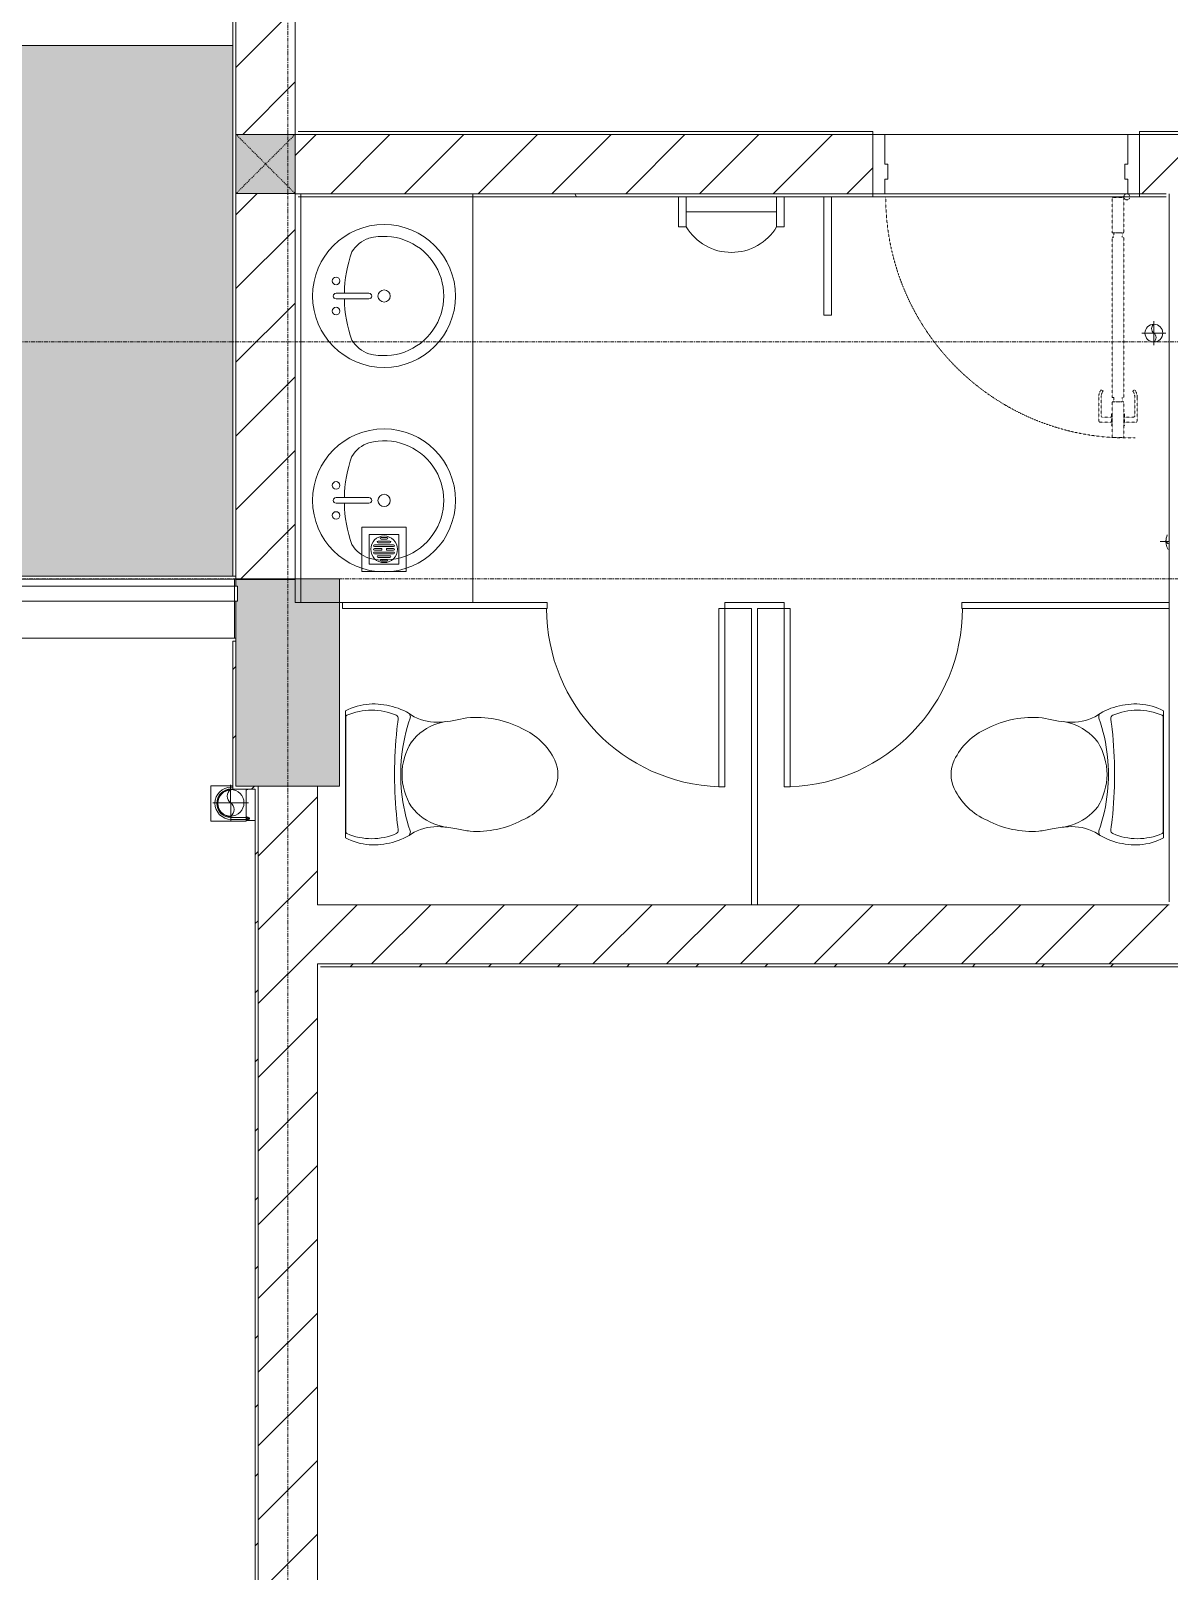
# Model space of a CAD drawing. Header units: millimetres. Extents: x 5359 to 218750, y -16347 to 109893.
# Drawn here: x 99085 to 102928, y 41187 to 46387 of the extents above; entities that cross this region are included whole.
import ezdxf

# ---------------------------------------------------------------- set-up
doc = ezdxf.new("R2010")
doc.units = ezdxf.units.MM
for name, pattern in [('Dash', [6, 3, -3]), ('Grid Line', [22.225, 12.7, -3.175, 3.175, -3.175]), ('IMPORT-CENTER _3_', [10.16, 6.35, -1.27, 1.27, -1.27]), ('NET VAN', [1.06, 0.53, -0.53])]:
    doc.linetypes.add(name, pattern=pattern)
for name, color, linetype, lineweight in [('0-1', 7, 'Continuous', 5), ('A-DETL-GENF-2', 9, 'NET VAN', 9), ('A-DOOR', 31, 'Continuous', 9), ('A-FLOR', 192, 'Continuous', 9), ('A-FLOR-1', 9, 'Continuous', 9), ('A-FLOR-HRAL-1', 9, 'Continuous', 9), ('A-FLOR-PATT', 8, 'Continuous', 9), ('A-WALL', 113, 'Continuous', 9), ('A-WALL-2', 9, 'Continuous', 9), ('A-WALL-3', 113, 'Continuous', 18), ('A-WALL-PATT-2', 9, 'Continuous', 9), ('A-WALL-PATT-3', 111, 'Continuous', 9), ('G-IMPT', 8, 'Continuous', 9), ('G-IMPT-1', 8, 'IMPORT-CENTER _3_', 9), ('I-WALL', 2, 'Continuous', 9), ('I-WALL-1', 53, 'Continuous', 18), ('I-WALL-3', 2, 'Continuous', 18), ('M-EQPM', 50, 'Continuous', 9), ('P-SANR-FIXT', 6, 'Continuous', 9), ('Q-CASE', 31, 'Continuous', 9), ('S-COLS', 52, 'Continuous', 9), ('S-COLS-1', 253, 'Continuous', 5), ('S-COLS-2', 53, 'Continuous', 18), ('S-COLS-4', 52, 'Continuous', 18), ('S-COLS-5', 52, 'Dash', 9), ('S-COLS-HDLN', 52, 'Dash', 9), ('S-GRID-1', 1, 'Grid Line', 9)]:
    doc.layers.add(name, color=color, linetype=linetype, lineweight=lineweight)
pattern_1 = [(45, (0, 0), (-116.67262, 116.67262), [])]
pattern_2 = [(45, (0, 0), (-124.4508, 124.4508), [])]

# ---------------------------------------------------------------- blocks, each defined once
blk = doc.blocks.new('NCV_TKTC_KET CAU_rvt-1-TKCS_MB ĐỊNH VỊ CỔNG-HÀNG RÀO')
at = {"layer": 'S-COLS-1'}
blk.add_hatch(color=256, dxfattribs=at).paths.add_polyline_path([(100127.6, 43836.9), (100127.6, 44536.9), (99777.6, 44536.9), (99777.6, 44512), (99782.6, 44512), (99782.6, 44462), (99777.6, 44462), (99777.6, 43836.9)])
at = {"layer": 'S-COLS-2'}
for p, q in [((100127.6, 44536.9), (99777.6, 44536.9)), ((99777.6, 44536.9), (99777.6, 44512)), ((100127.6, 43836.9), (100127.6, 44536.9)), ((99777.6, 44462), (99777.6, 43836.9)), ((99777.6, 43836.9), (100127.6, 43836.9))]:
    blk.add_line(p, q, dxfattribs=at)
blk = doc.blocks.new('Railing - 50 x 10mm-457210-TKCS_MB ĐỊNH VỊ CỔNG-HÀNG RÀO')
at = {"layer": 'A-FLOR-HRAL-1'}
for p, q in [((25, 5), (-25, 5)), ((-25, 5), (-25, -5)), ((25, -5), (25, 5)), ((-25, -5), (25, -5))]:
    blk.add_line(p, q, dxfattribs=at)
blk = doc.blocks.new('Railing - Railing-1033920-TKCS_MB ĐỊNH VỊ CỔNG-HÀNG RÀO')
at = {"layer": 'A-FLOR-HRAL-1'}
for p, q in [((76864.1, 35251.3), (75749.1, 35251.3)), ((75749.1, 35201.3), (76864.1, 35201.3))]:
    blk.add_line(p, q, dxfattribs=at)
at = {"rotation": 270}
for p in [(75744.1, 35226.3), (76869.1, 35226.3)]:
    blk.add_blockref('Railing - 50 x 10mm-457210-TKCS_MB ĐỊNH VỊ CỔNG-HÀNG RÀO', p, dxfattribs=at)
blk = doc.blocks.new('NCV_TKTC_TANG 1_rvt-1-TKCS_MB ĐỊNH VỊ CỔNG-HÀNG RÀO')
at = {"layer": 'A-WALL-PATT-2'}
h = blk.add_hatch(dxfattribs=at)
h.set_pattern_fill('FP_3', color=256, style=0, pattern_type=2)
h.set_pattern_definition(pattern_1)
h.paths.add_polyline_path([(99772.6, 43826.9), (99777.6, 43826.9), (99777.6, 44326.9), (99767.6, 44326.9), (99767.6, 43826.9)])
h = blk.add_hatch(dxfattribs=at)
h.set_pattern_fill('FP_3', color=256, style=0, pattern_type=2)
h.set_pattern_definition(pattern_1)
h.paths.add_polyline_path([(99777.6, 43826.9), (99842.6, 43826.9), (99842.6, 43836.9), (99777.6, 43836.9)])
h = blk.add_hatch(dxfattribs=at)
h.set_pattern_fill('FP_3', color=256, style=0, pattern_type=2)
h.set_pattern_definition(pattern_1)
h.paths.add_polyline_path([(99842.6, 40535.7), (99852.6, 40535.7), (99852.6, 43836.9), (99842.6, 43836.9), (99842.6, 40545.7)])
at = {"layer": 'A-FLOR-1'}
blk.add_line((99777.6, 44336.9), (99772.6, 44336.9), dxfattribs=at)
at = {"layer": 'A-WALL-2'}
for p, q in [((99772.6, 44536.5), (99772.6, 44512)), ((99772.6, 44462), (99772.6, 44336.9)), ((99772.6, 44336.9), (98652.9, 44336.9))]:
    blk.add_line(p, q, dxfattribs=at)
at = {"layer": 'I-WALL-1'}
for p, q in [((99767.6, 44326.9), (99767.6, 43826.9)), ((99777.6, 44326.9), (99767.6, 44326.9)), ((99777.6, 43836.9), (99777.6, 44326.9)), ((99767.6, 43826.9), (99777.6, 43826.9)), ((99842.6, 43836.9), (99777.6, 43836.9)), ((99777.6, 43826.9), (99842.6, 43826.9)), ((99852.6, 43836.9), (99842.6, 43836.9)), ((99842.6, 43826.9), (99842.6, 40545.7)), ((99852.6, 40535.7), (99852.6, 43836.9))]:
    blk.add_line(p, q, dxfattribs=at)
at = {"layer": 'A-FLOR-HRAL-1'}
blk.add_blockref('Railing - Railing-1033920-TKCS_MB ĐỊNH VỊ CỔNG-HÀNG RÀO', (22908.5, 9260.7), dxfattribs=at)
blk = doc.blocks.new('THU NUOC - THU NUOC-V84-TKCS_MB ĐỊNH VỊ CỔNG-HÀNG RÀO')
at = {"layer": 'M-EQPM'}
for p, q in [((-66.3, 70.6), (-66.3, -79.4)), ((83.7, 70.6), (-66.3, 70.6)), ((83.7, -79.4), (83.7, 70.6)), ((58.7, 45.6), (-41.3, 45.6)), ((-41.3, 45.6), (-41.3, -54.4)), ((-23.3, 10.8), (40.9, 10.8)), ((40.9, 4.8), (-23.3, 4.8)), ((-11, 23.3), (28.5, 23.3)), ((28.5, 17.3), (-11, 17.3)), ((-1.1, 35.6), (18.5, 35.6)), ((18.5, 29.6), (-1.1, 29.6)), ((58.7, -54.4), (58.7, 45.6)), ((-23.3, -1.2), (0.7, -1.2)), ((0.7, -7.2), (-23.3, -7.2)), ((-23.3, -13.6), (40.9, -13.6)), ((40.9, -19.6), (-23.3, -19.6)), ((-11, -26.1), (28.5, -26.1)), ((28.5, -32.1), (-11, -32.1)), ((-1.1, -38.5), (18.5, -38.5)), ((18.5, -44.5), (-1.1, -44.5)), ((0.7, -1.2), (0.7, -7.2)), ((16.7, -1.2), (40.9, -1.2)), ((16.7, -7.2), (16.7, -1.2)), ((40.9, -7.2), (16.7, -7.2)), ((-66.3, -79.4), (83.7, -79.4)), ((-41.3, -54.4), (58.7, -54.4))]:
    blk.add_line(p, q, dxfattribs=at)
for centre, radius, start, end in [((8.7, -4.4), 45, 0, 180), ((8.7, -4.4), 45, 0, 180), ((-23.3, 7.8), 3, 90, 270), ((-11, 20.3), 3, 90, 270), ((-1.1, 32.6), 3, 90, 270), ((18.5, 32.6), 3, 270, 90), ((28.5, 20.3), 3, 270, 90), ((40.9, 7.8), 3, 270, 90), ((8.7, -4.4), 45, 180, 360), ((8.7, -4.4), 45, 180, 360), ((-23.3, -4.2), 3, 90, 270), ((-23.3, -16.6), 3, 90, 270), ((-11, -29.1), 3, 90, 270), ((-1.1, -41.5), 3, 90, 270), ((18.5, -41.5), 3, 270, 90), ((28.5, -29.1), 3, 270, 90), ((40.9, -4.2), 3, 270, 90), ((40.9, -16.6), 3, 270, 90)]:
    blk.add_arc(centre, radius, start, end, dxfattribs=at)
blk = doc.blocks.new('TKTC_XREF_251221_MB TANG 1 - TKTC_XREF_260130_MB TANG 1_dwg_$cc-V117-TKCS_MB ĐỊNH VỊ CỔNG-HÀNG RÀO')
at = {"layer": 'G-IMPT'}
for centre, radius, start, end in [((0, 0), 0.5, 259.7582, 298.7881), ((-0.188, -0.25), 0.312, 306.8699, 327.2123), ((0, 0), 0.5, 247.0281, 270)]:
    blk.add_arc(centre, radius, start, end, dxfattribs=at)
at = {"layer": 'G-IMPT-1'}
blk.add_line((0, -0.673), (0, -0.404), dxfattribs=at)
blk = doc.blocks.new('TKTC_XREF_251221_MB TANG 1 - TKTC_XREF_260130_MB TANG 1_dwg_CUM U_DN100-V152-TKCS_MB ĐỊNH VỊ CỔNG-HÀNG RÀO')
at = {"layer": 'G-IMPT'}
blk.add_hatch(color=256, dxfattribs=at).paths.add_polyline_path([(0, -61), (0, -57), (14.8, -55.1), (28.5, -49.4), (40.3, -40.3), (49.4, -28.5), (55.1, -14.8), (57, 0), (55.1, 14.8), (49.4, 28.5), (35.8, 43.8), (28.5, 49.4), (14.8, 55.1), (0, 57), (0, 61), (15.8, 58.9), (30.5, 52.8), (43.1, 43.1), (52.8, 30.5), (58.9, 15.8), (61, 0), (58.9, -15.8), (52.8, -30.5), (43.1, -43.1), (30.5, -52.8), (15.8, -58.9)])
for p, q in [((-8, 69), (0, 69)), ((-71.7, 59.2), (-66.9, 59.2)), ((-79.1, -63.4), (-79.1, -66.6)), ((-76.6, -63.4), (-76.6, -66.6)), ((-74.6, -63.4), (-74.6, -66.6)), ((-72.7, -60.7), (-72.7, -69.3)), ((-66.9, -62.1), (-71.7, -62.1)), ((-66.9, -67.9), (-71.7, -67.9)), ((-65, -69), (0, -69))]:
    blk.add_line(p, q, dxfattribs=at)
at = {"layer": 'G-IMPT', "flags": 128}
for points in [[(-65, 57.3), (-66.9, 57.3), (-66.9, 59.2)], [(-8, 61), (0, 61), (0, 57)], [(-72.7, -62.4), (-78.1, -62.4), (-78.1, -67.6), (-72.7, -67.6)], [(-71.7, -70.8), (-66.9, -70.8), (-66.9, -59.2), (-71.7, -59.2)], [(-66.9, -59.2), (-66.9, -57.3), (-65, -57.3), (-65, -72.7), (-66.9, -72.7), (-66.9, -70.8)], [(-65, -61), (0, -61), (0, -57)]]:
    blk.add_lwpolyline(points, dxfattribs=at)
at = {"layer": 'G-IMPT'}
for centre, radius, start, end in [((0, 0), 69, 270, 90), ((0, 0), 61, 270, 90), ((0, 0), 57, 270, 90), ((-78.1, -63.4), 0.96, 90, 180), ((-71.1, -60.7), 1.56, 112.61986, 247.38014), ((-67.9, -65), 4.8, 143.1301, 216.8699), ((-78.1, -66.6), 0.96, 180, 270), ((-71.1, -69.3), 1.56, 112.61986, 247.38014)]:
    blk.add_arc(centre, radius, start, end, dxfattribs=at)
blk = doc.blocks.new('TKTC_XREF_251221_MB TANG 1 - TKTC_XREF_260130_MB TANG 1_dwg_$cc-4202114-TKCS_MB ĐỊNH VỊ CỔNG-HÀNG RÀO')
at = {"layer": 'G-IMPT'}
blk.add_circle((0, 0), 0.5, dxfattribs=at)
for centre, radius, start, end in [((0, 0), 0.5, 90, 270), ((0.188, 0.25), 0.313, 126.8699, 233.1301), ((-0.188, -0.25), 0.313, 306.8699, 53.1301)]:
    blk.add_arc(centre, radius, start, end, dxfattribs=at)
at = {"layer": 'G-IMPT-1'}
for p, q in [((0, -0.673), (0, 0.673)), ((-0.673, 0), (0.673, 0))]:
    blk.add_line(p, q, dxfattribs=at)
blk = doc.blocks.new('TKTC_XREF_251221_MB TANG 1 - TKTC_XREF_260130_MB TANG 1_dwg-4202109-TKCS_MB ĐỊNH VỊ CỔNG-HÀNG RÀO')
at = {"layer": 'G-IMPT'}
for p, q in [((-100364.1, -355309.7), (-101184.1, -355309.7)), ((-103384.1, -357507.9), (-103459.1, -357507.9))]:
    blk.add_line(p, q, dxfattribs=at)
at = {"layer": 'G-IMPT', "flags": 128}
for points in [[(-103459.1, -357507.8), (-103459.1, -357627.3), (-103339.2, -357627.3), (-103339.2, -357519.7)], [(-103339.1, -357519.7), (-103339.1, -357625.5), (-103308.8, -357625.5)]]:
    blk.add_lwpolyline(points, dxfattribs=at)
for name, p, xscale, yscale, zscale, rotation in [('TKTC_XREF_251221_MB TANG 1 - TKTC_XREF_260130_MB TANG 1_dwg_$cc-4202114-TKCS_MB ĐỊNH VỊ CỔNG-HÀNG RÀO', (-100275.8, -355979.7), 60.00000000003408, 60.00000000003408, 60.00000000003408, 0.30471752172637), ('TKTC_XREF_251221_MB TANG 1 - TKTC_XREF_260130_MB TANG 1_dwg_$cc-V117-TKCS_MB ĐỊNH VỊ CỔNG-HÀNG RÀO', (-100178.1, -356683.1), 113.7150000000073, 113.7150000000073, 113.7150000000073, 269.9990086637467), ('TKTC_XREF_251221_MB TANG 1 - TKTC_XREF_260130_MB TANG 1_dwg_$cc-4202114-TKCS_MB ĐỊNH VỊ CỔNG-HÀNG RÀO', (-103392, -357565.5), 90.00000000005114, 90.00000000005114, 90.00000000005114, 0.304717521727566)]:
    blk.add_blockref(name, p, dxfattribs=dict(xscale=xscale, yscale=yscale, zscale=zscale, rotation=rotation))
at = {"extrusion": (0, 0, -1), "xscale": 0.789473684210524, "yscale": 0.789473684210524, "zscale": -0.7894736842105241, "rotation": 0.06930925665188988}
blk.add_blockref('TKTC_XREF_251221_MB TANG 1 - TKTC_XREF_260130_MB TANG 1_dwg_CUM U_DN100-V152-TKCS_MB ĐỊNH VỊ CỔNG-HÀNG RÀO', (103390.5, -357567.2), dxfattribs=at)
blk = doc.blocks.new('TKTC_XREF_251221_MB TANG 1 - TKTC_XREF_251221_MB TANG 1-2038492-TKCS_MB ĐỊNH VỊ CỔNG-HÀNG RÀO')
blk.add_blockref('TKTC_XREF_251221_MB TANG 1 - TKTC_XREF_260130_MB TANG 1_dwg-4202109-TKCS_MB ĐỊNH VỊ CỔNG-HÀNG RÀO', (169499.1, 384109.7))
blk = doc.blocks.new('DOOR_CW_01 CANH MO-PANEL KINH - DIG_04-900x2200-CỬA NHÔM KÍNH-2415827-TKCS_MB ĐỊNH VỊ CỔNG-HÀNG RÀO')
at = {"layer": 'A-DETL-GENF-2'}
for p, q in [((-397, 922), (-357, 922)), ((-397, 802), (-397, 922)), ((-357, 922), (-357, 802)), ((-442, 787), (-442, 866.5)), ((-399, 870.5), (-438, 870.5)), ((-434, 849.5), (-434, 787)), ((-399, 853.5), (-430, 853.5)), ((-399, 881.8), (-397, 881.8)), ((-399, 842.2), (-399, 881.8)), ((-397, 842.2), (-399, 842.2)), ((-397, 842.2), (-397, 881.8)), ((-357, 842.2), (-357, 881.8)), ((-355, 881.8), (-357, 881.8)), ((-357, 842.2), (-355, 842.2)), ((-355, 842.2), (-355, 881.8)), ((-355, 870.5), (-316, 870.5)), ((-355, 853.5), (-324, 853.5)), ((-320, 849.5), (-320, 787)), ((-312, 787), (-312, 866.5)), ((-357, 802), (-397, 802)), ((-397, 788), (-391, 788)), ((-397, 788), (-397, 246)), ((-363, 802), (-391, 802)), ((-391, 802), (-391, 788)), ((-363, 788), (-363, 802)), ((-357, 788), (-363, 788)), ((-357, 246), (-357, 788)), ((-433.9, 761.2), (-427.3, 765.8)), ((-320.1, 761.2), (-326.7, 765.8)), ((-397, 246), (-391, 246)), ((-357, 232), (-397, 232)), ((-397, 232), (-397, 112)), ((-391, 246), (-391, 232)), ((-391, 232), (-363, 232)), ((-357, 246), (-363, 246)), ((-363, 232), (-363, 246)), ((-357, 112), (-357, 232)), ((-397, 112), (-357, 112))]:
    blk.add_line(p, q, dxfattribs=at)
blk.add_circle((-407, 110), 10, dxfattribs=at)
for centre, radius, start, end in [((-407, 110), 814, 360, 92), ((-438, 866.5), 4, 90, 180), ((-430, 849.5), 4, 90, 180), ((-324, 849.5), 4, 360, 90), ((-316, 866.5), 4, 0, 90), ((-397, 787), 45, 180, 215), ((-397, 787), 37, 180, 215), ((-357, 787), 37, 325, 0), ((-357, 787), 45, 325, 0)]:
    blk.add_arc(centre, radius, start, end, dxfattribs=at)
at = {"layer": 'A-DOOR'}
for p, q in [((-410, 100), (-450, 100)), ((-450, 100), (-450, -100)), ((-410, 50), (-410, 100)), ((-407, 100), (-382, 100)), ((450, 100), (410, 100)), ((410, 100), (410, 50)), ((450, -100), (450, 100)), ((-400, 50), (-410, 50)), ((-410, -100), (-410, 0)), ((-410, 0), (-400, 0)), ((-400, 0), (-400, 50)), ((410, 50), (400, 50)), ((400, 50), (400, 0)), ((400, 0), (410, 0)), ((410, 0), (410, -100)), ((-450, -100), (-410, -100)), ((410, -100), (450, -100))]:
    blk.add_line(p, q, dxfattribs=at)
blk = doc.blocks.new('TOILET - TOILET-761241-TKCS_MB ĐỊNH VỊ CỔNG-HÀNG RÀO')
at = {"layer": 'P-SANR-FIXT'}
for p, q in [((214.2, -19.1), (-214.2, -19.1)), ((194, -19.9), (-194, -19.9)), ((-171.7, -330.3), (-178.6, -355.5)), ((171.7, -330.3), (178.6, -355.5))]:
    blk.add_line(p, q, dxfattribs=at)
for centre, radius, start, end in [((-46.1, -111.1), 191.6, 151.2809, 176.4513), ((-9.8, -107.2), 207.3, 156.2862, 203.7138), ((-193.7, -26.4), 6.48, 92.3168, 156.2862), ((193.7, -26.4), 6.48, 23.7138, 87.6832), ((9.8, -107.2), 207.3, 336.2862, 23.7138), ((46.1, -111.1), 191.6, 3.5487, 28.7191), ((1.9, -114.1), 239.7, 176.4513, 195.2961), ((-1.9, -114.1), 239.7, 344.7039, 3.5487), ((-4, -115.7), 233.6, 195.2961, 215.2147), ((-189.1, -185.5), 11.7, 205.4105, 277.5788), ((178.9, -2951.3), 2778.4, 97.2351, 97.5788), ((-14.3, -1400.4), 1215.6, 90.3974, 97.407), ((0, -786.7), 581.5, 84.1678, 95.8322), ((0, -3462.8), 3278, 89.6026, 90.3974), ((14.3, -1400.4), 1215.6, 82.593, 89.6026), ((-178.9, -2951.3), 2778.4, 82.4212, 82.7649), ((189.1, -185.5), 11.7, 262.4212, 334.5895), ((4, -115.7), 233.6, 324.7853, 344.7039), ((-195, -224.1), 13.8, 230.6724, 288.9927), ((-343.5, -327.4), 167.3, 355.4559, 27.38), ((0.6, -792.1), 586.9, 95.8322, 108.9927), ((-0.4, -384), 179.5, 127.4036, 162.5964), ((0, -416), 206.1, 90, 122.0732), ((0, -416), 206.1, 57.9268, 90), ((-0.6, -792.1), 586.9, 71.0073, 84.1678), ((0.4, -384), 179.5, 17.4036, 52.5964), ((343.5, -327.4), 167.3, 152.62, 184.5441), ((195, -224.1), 13.8, 251.0073, 309.3276), ((-719.2, -297.5), 544.3, 346.0536, 355.4559), ((719.2, -297.5), 544.3, 184.5441, 190.2879), ((-1948.3, -805.1), 2171.2, 9.681, 10.8949), ((137.1, -461.2), 329.8, 174.3487, 207.6878), ((-137.1, -461.2), 329.8, 332.3122, 3.6835), ((45.1, -528.6), 217.6, 203.2216, 244.7718), ((-45.1, -528.6), 217.6, 295.2282, 336.7784), ((0, -624.4), 111.7, 244.7718, 295.2282)]:
    blk.add_arc(centre, radius, start, end, dxfattribs=at)
blk = doc.blocks.new('M_Single-Flush1 - D7-600x2000-764443-TKCS_MB ĐỊNH VỊ CỔNG-HÀNG RÀO')
at = {"layer": 'A-DOOR'}
for p, q in [((280, 10), (280, 611.4)), ((300, 611.4), (280, 611.4)), ((300, 10), (300, 611.4)), ((300, 10), (280, 10))]:
    blk.add_line(p, q, dxfattribs=at)
blk.add_arc((300, 10), 601.7, 91.9048, 180, dxfattribs=at)
blk = doc.blocks.new('M_Single-Flush1 - D7-600x2000-749325-TKCS_MB ĐỊNH VỊ CỔNG-HÀNG RÀO')
at = {"layer": 'A-DOOR'}
for p, q in [((280, -10), (280, -611.4)), ((300, -10), (280, -10)), ((300, -10), (300, -611.4)), ((300, -611.4), (280, -611.4))]:
    blk.add_line(p, q, dxfattribs=at)
blk.add_arc((300, -10), 601.7, 180, 268.0952, dxfattribs=at)
blk = doc.blocks.new('TOILET - TOILET-764461-TKCS_MB ĐỊNH VỊ CỔNG-HÀNG RÀO')
at = {"layer": 'P-SANR-FIXT'}
for p, q in [((-171.7, 330.3), (-178.6, 355.5)), ((171.7, 330.3), (178.6, 355.5)), ((214.2, 19), (-214.2, 19)), ((194, 19.9), (-194, 19.9))]:
    blk.add_line(p, q, dxfattribs=at)
for centre, radius, start, end in [((0, 624.4), 111.7, 64.7718, 115.2282), ((45.1, 528.6), 217.6, 115.2282, 156.7784), ((-45.1, 528.6), 217.6, 23.2216, 64.7718), ((137.1, 461.2), 329.8, 152.3122, 185.6513), ((-137.1, 461.2), 329.8, 356.3165, 27.6878), ((-719.2, 297.5), 544.3, 4.5441, 13.9464), ((-1948.3, 805.1), 2171.2, 349.1051, 350.319), ((719.2, 297.5), 544.3, 169.7121, 175.4559), ((-343.5, 327.4), 167.3, 332.62, 4.5441), ((-0.4, 384), 179.5, 197.4036, 232.5964), ((0.4, 384), 179.5, 307.4036, 342.5964), ((343.5, 327.4), 167.3, 175.4559, 207.38), ((-4, 115.7), 233.6, 144.7853, 164.7039), ((-195, 224.1), 13.8, 71.0073, 129.3276), ((0.6, 792.1), 586.9, 251.0073, 264.1678), ((0, 416), 206.1, 237.9268, 270), ((0, 786.7), 581.5, 264.1678, 275.8322), ((0, 416), 206.1, 270, 302.0732), ((-0.6, 792.1), 586.9, 275.8322, 288.9927), ((195, 224.1), 13.8, 50.6724, 108.9927), ((4, 115.7), 233.6, 15.2961, 35.2147), ((1.9, 114.1), 239.7, 164.7039, 183.5487), ((-9.8, 107.2), 207.3, 156.2862, 203.7138), ((-189.1, 185.5), 11.7, 82.4212, 154.5895), ((178.9, 2951.3), 2778.4, 262.4212, 262.7649), ((-14.3, 1400.4), 1215.6, 262.593, 269.6026), ((0, 3462.8), 3278, 269.6026, 270.3974), ((14.3, 1400.4), 1215.6, 270.3974, 277.407), ((-178.9, 2951.3), 2778.4, 277.2351, 277.5788), ((189.1, 185.5), 11.7, 25.4105, 97.5788), ((9.8, 107.2), 207.3, 336.2862, 23.7138), ((-1.9, 114.1), 239.7, 356.4513, 15.2961), ((-46.1, 111.1), 191.6, 183.5487, 208.7191), ((46.1, 111.1), 191.6, 331.2809, 356.4513), ((-193.7, 26.4), 6.48, 203.7138, 267.6832), ((193.7, 26.4), 6.48, 272.3168, 336.2862)]:
    blk.add_arc(centre, radius, start, end, dxfattribs=at)
blk = doc.blocks.new('Counter Top w Sinks1 - 600mm x 2400mm Long-2417237-TKCS_MB ĐỊNH VỊ CỔNG-HÀNG RÀO')
at = {"layer": 'Q-CASE'}
for p, q in [((263.9, 700), (-1116.1, 700)), ((-1116.1, 700), (-1116.1, 100)), ((263.9, 100), (263.9, 700)), ((263.9, 119), (-1116.1, 119)), ((-1116.1, 100), (263.9, 100))]:
    blk.add_line(p, q, dxfattribs=at)
blk = doc.blocks.new('Sink - Vanity - Round1 - Basin 2-763242-TKCS_MB ĐỊNH VỊ CỔNG-HÀNG RÀO')
at = {"layer": 'P-SANR-FIXT'}
for p, q in [((87.1, 247.1), (87.1, 136.3)), ((106.2, 247.1), (106.2, 136.3))]:
    blk.add_line(p, q, dxfattribs=at)
for centre, radius, start, end in [((96.7, 85.2), 241.3, 360, 180), ((96.7, -233), 452.3, 91.2067, 109.2086), ((45.9, 247.1), 12.7, 360, 180), ((45.9, 247.1), 12.7, 180, 360), ((96.7, 247.1), 9.52, 360, 180), ((96.7, -233), 452.3, 70.7914, 88.7933), ((147.5, 247.1), 12.7, 360, 180), ((147.5, 247.1), 12.7, 180, 0), ((1.4, 104.3), 104.5, 120.7927, 162.1904), ((191.9, 104.3), 104.5, 17.8096, 59.2073), ((96.7, 85.2), 201.4, 165.3071, 14.6929), ((96.7, 85.2), 20.6, 360, 180), ((96.7, 136.3), 9.52, 180, 360), ((96.7, 85.2), 241.3, 180, 360), ((96.7, 85.2), 20.6, 180, 360)]:
    blk.add_arc(centre, radius, start, end, dxfattribs=at)
blk = doc.blocks.new('G1_SOF - BO TRU - 200x200-3050151-TKCS_MB ĐỊNH VỊ CỔNG-HÀNG RÀO')
at = {"layer": 'S-COLS-HDLN'}
for p, q in [((-100, 100), (100, -100)), ((100, 100), (-100, -100))]:
    blk.add_line(p, q, dxfattribs=at)
blk = doc.blocks.new('Bồn tiểu đứng - Bồn tiểu đứng-4075259-TKCS_MB ĐỊNH VỊ CỔNG-HÀNG RÀO')
at = {"layer": 'P-SANR-FIXT'}
for p, q in [((12.7, 405), (-12.7, 405)), ((-12.7, 405), (-12.7, 5)), ((12.7, 5), (12.7, 405)), ((-12.7, 5), (12.7, 5))]:
    blk.add_line(p, q, dxfattribs=at)
blk = doc.blocks.new('Urinal _1_ - Urinal _1_-4075260-TKCS_MB ĐỊNH VỊ CỔNG-HÀNG RÀO')
at = {"layer": 'P-SANR-FIXT'}
for p, q in [((-286.9, 106.6), (-286.9, 5)), ((-261.5, 106.6), (-286.9, 106.6)), ((-286.9, 5), (-286.9, 106.6)), ((-286.9, 106.6), (-261.5, 106.6)), ((-261.5, 106.6), (-261.5, 5)), ((69.2, 106.6), (43.3, 106.6)), ((69.2, 106.6), (43.3, 106.6)), ((43.3, 106.6), (43.3, 5)), ((69.2, 5), (69.2, 106.6)), ((69.2, 5), (69.2, 106.6)), ((43.3, 55.8), (-261.5, 55.8)), ((-261.5, 55.8), (-261.5, 5)), ((43.3, 5), (43.3, 55.8)), ((-286.9, 5), (69.2, 5)), ((-261.5, 5), (-286.9, 5)), ((-261.5, 5), (43.3, 5)), ((43.3, 5), (69.2, 5))]:
    blk.add_line(p, q, dxfattribs=at)
blk.add_arc((-109.1, 15), 177.8, 31.0027, 148.9973, dxfattribs=at)
blk.add_arc((-109.1, 15), 177.8, 31.0027, 148.9973, dxfattribs=at)

msp = doc.modelspace()

# ---------------------------------------------------------------- hatches: boundary and pattern name
at = {"layer": 'A-FLOR-PATT'}
h = msp.add_hatch(dxfattribs=at)
h.set_pattern_fill('FP_14', color=256, style=0, pattern_type=2)
h.set_pattern_definition([(0, (167.64, 11.2), (558.8, 558.8), [83.82, -16.764, 22.352, -16.764, -419.1]), (0, (167.64, 11.2), (558.8, 558.8), [-139.7, 83.82, -335.28]), (0, (139.7, 27.94), (558.8, 558.8), [55.88, -41.91, 83.82, -41.91, -335.28]), (0, (139.7, 27.94), (558.8, 558.8), [-223.52, 55.88, -279.4]), (0, (335.3, 251.46), (558.8, 558.8), [69.85, -27.94, 69.85, -391.16]), (0, (55.9, 363.2), (558.8, 558.8), [27.94, -55.88, 27.94, -447.04]), (90, (111.76, 363.2), (-558.8, 558.8), [50.292, -508.508]), (90, (279.4, 27.94), (-558.8, 558.8), [55.88, -502.92]), (90, (419.1, 251.46), (-558.8, 558.8), [55.88, -502.92]), (45, (352.04, 22.35), (0, 558.7996), [55.88, -734.383]), (135, (206.76, 22.35), (-558.7996, 0), [55.88, -734.383]), (63.435, (335.28, 25.15), (-0.0005, 558.8001), [55.88, -1193.635]), (75.964, (307.34, 27.94), (-0.00237, 558.80038), [55.88, -2248.111]), (75.964, (447.04, 251.46), (-0.00237, 558.80038), [44.704, -2259.287]), (75.964, (122.94, 363.22), (-0.00237, 558.80038), [39.116, -2264.875]), (104.036, (251.46, 27.94), (0.00237, 558.80038), [55.88, -2248.111]), (104.036, (391.16, 251.46), (0.00237, 558.80038), [44.704, -2259.287]), (104.036, (100.58, 363.22), (0.00237, 558.80038), [39.116, -2264.875]), (116.565, (223.52, 25.15), (0.0005, 558.8001), [55.88, -1193.634])])
h.paths.add_polyline_path([(99733.5, 44546.5), (99767.6, 44546.5), (99767.6, 46337.4), (85077.6, 46337.4), (85077.6, 44546.9), (88442.6, 44546.9), (88442.6, 45737.4), (95062.6, 45734.8), (95063.1, 44546.9), (98660.9, 44546.5)])
at = {"layer": 'A-WALL-PATT-3'}
h = msp.add_hatch(dxfattribs=at)
h.set_pattern_fill('FP_1', color=256, style=0, pattern_type=2)
h.set_pattern_definition(pattern_2)
h.paths.add_polyline_path([(99777.6, 44535.3), (99977.6, 44535.3), (99977.6, 45837.7), (99777.6, 45837.7), (99777.6, 44800.3)])
h.paths.add_polyline_path([(99977.6, 46037.7), (99977.6, 47181.7), (99777.6, 47181.7), (99777.6, 46037.7)])
h = msp.add_hatch(dxfattribs=at)
h.set_pattern_fill('FP_1', color=256, style=0, pattern_type=2)
h.set_pattern_definition(pattern_2)
h.paths.add_polyline_path([(100983, 45836.9), (101927.6, 45836.9), (101927.6, 46036.9), (99977.6, 46036.9), (99977.6, 45836.9)])
h.paths.add_polyline_path([(103227.6, 45836.9), (103227.6, 46036.9), (102827.6, 46036.9), (102827.6, 45836.9), (103137.6, 45836.9)])
h.paths.add_polyline_path([(104817.6, 45836.9), (104827.6, 45837.7), (104827.6, 46036.9), (104127.6, 46036.9), (104127.6, 45836.9), (104614.3, 45836.9)])
h = msp.add_hatch(dxfattribs=at)
h.set_pattern_fill('FP_33', color=256, style=0, pattern_type=2)
h.set_pattern_definition([(0, (0, 0), (894.08, 223.52), [73.762, -596.798, 73.762, -596.798, -3576.32]), (0, (0, 0), (894.08, 223.52), [-1341.12, 73.762, -1267.358, 73.762, -596.798, -1564.64]), (0, (0, 0), (894.08, 223.52), [-3352.8, 73.762, -373.278, 73.762, -1043.838]), (120, (335.28, 111.76), (-640.614, 662.536), [73.762, -596.798, 73.762, -4173.118]), (120, (335.28, 111.76), (-640.614, 662.536), [-744.322, -596.798, 73.762, -1267.358, -2235.2]), (120, (335.28, 111.76), (-640.614, 662.536), [-2682.24, 73.762, -596.798, 73.762, -1490.878]), (120, (335.28, 111.76), (-640.614, 662.536), [-3426.562, -373.278, 73.762, -1043.838]), (240, (447.04, 558.8), (-253.466, -886.056), [73.762, -596.798, 73.762, -4173.118]), (240, (447.04, 558.8), (-253.466, -886.056), [-744.322, -596.798, 73.762, -1267.358, -2235.2]), (240, (447.04, 558.8), (-253.466, -886.056), [-2682.24, 73.762, -596.798, 73.762, -1490.878]), (240, (447.04, 558.8), (-253.466, -886.056), [-3426.562, -373.278, 73.762, -1043.838])])
h.paths.add_polyline_path([(102835.6, 45826.9), (102917.6, 45826.9), (102917.6, 45836.9), (102827.6, 45836.9), (102827.6, 45826.9), (102831.6, 45826.9)])
h.paths.add_polyline_path([(101927.6, 45826.9), (101927.6, 45836.9), (99977.6, 45836.9), (99977.6, 45826.9), (101923.6, 45826.9)])
h = msp.add_hatch(dxfattribs=at)
h.set_pattern_fill('FP_1', color=256, style=0, pattern_type=2)
h.set_pattern_definition(pattern_2)
h.paths.add_polyline_path([(100052.6, 40536.9), (100052.6, 43836.9), (99852.6, 43836.9), (99852.6, 40536.9)])
h = msp.add_hatch(dxfattribs=at)
h.set_pattern_fill('FP_1', color=256, style=0, pattern_type=2)
h.set_pattern_definition(pattern_2)
h.paths.add_polyline_path([(100052.6, 43236.9), (104827.6, 43237.7), (104827.6, 43436.9), (100052.6, 43436.9)])
h = msp.add_hatch(dxfattribs=at)
h.set_pattern_fill('FP_32', color=256, style=0, pattern_type=2)
h.set_pattern_definition(pattern_1)
h.paths.add_polyline_path([(102798.7, 43226.9), (105037.6, 43226.9), (105037.6, 43236.9), (100062.6, 43236.9), (100062.6, 43226.9), (102193.5, 43226.9)])
at = {"layer": 'S-COLS-1'}
msp.add_hatch(color=256, dxfattribs=at).paths.add_polyline_path([(99977.6, 45837.7), (99977.6, 46037.7), (99777.6, 46037.7), (99777.6, 45837.7)])

# ---------------------------------------------------------------- linework, layer by layer
at = {"layer": 'A-FLOR'}
msp.add_line((101967.6, 46036.9), (102787.6, 46036.9), dxfattribs=at)
at = {"layer": 'A-WALL'}
for p, q in [((99767.6, 46337.4), (85077.6, 46337.4)), ((99777.6, 46037.7), (99977.6, 46037.7)), ((101927.6, 46036.9), (99977.6, 46036.9)), ((99977.6, 46036.9), (99977.6, 45837.7)), ((103227.6, 46036.9), (102827.6, 46036.9)), ((99977.6, 45837.7), (99777.6, 45837.7)), ((99977.6, 45836.9), (101927.6, 45836.9)), ((102827.6, 45836.9), (102917.6, 45836.9)), ((102927.6, 45836.9), (102927.6, 43446.9)), ((98652.6, 44546.5), (99767.6, 44546.5)), ((99777.6, 44536.5), (98652.6, 44536.5)), ((100137.6, 44456.9), (100137.6, 44436.9)), ((102927.6, 43436.9), (100062.6, 43436.9)), ((100052.6, 40546.9), (100052.6, 43236.9))]:
    msp.add_line(p, q, dxfattribs=at)
at = {"layer": 'A-WALL-3'}
for p, q in [((99767.6, 47596.3), (99767.6, 44546.5)), ((99777.6, 44546.5), (99777.6, 47586.3)), ((99777.6, 47181.7), (99777.6, 46037.7)), ((99977.6, 47181.7), (99977.6, 46036.9)), ((101927.6, 46046.9), (99987.6, 46046.9)), ((101927.6, 46036.9), (101927.6, 46046.9)), ((103227.6, 46046.9), (102827.6, 46046.9)), ((102827.6, 46046.9), (102827.6, 46036.9)), ((99777.6, 45837.7), (99777.6, 44535.3)), ((99977.6, 44535.3), (99977.6, 45826.9)), ((99767.6, 44546.5), (99777.6, 44546.5)), ((99777.6, 44535.3), (99977.6, 44535.3)), ((99852.6, 43836.9), (99852.6, 40536.9)), ((100052.6, 43836.9), (99852.6, 43836.9)), ((100052.6, 43436.9), (100052.6, 43836.9)), ((100062.6, 43436.9), (100052.6, 43436.9)), ((100052.6, 43236.9), (100062.6, 43236.9))]:
    msp.add_line(p, q, dxfattribs=at)
at = {"layer": 'I-WALL'}
for p, q in [((102827.6, 45826.9), (101927.6, 45826.9)), ((101967.6, 45836.9), (102787.6, 45836.9))]:
    msp.add_line(p, q, dxfattribs=at)
at = {"layer": 'I-WALL-3'}
for p, q in [((99977.6, 45836.9), (99977.6, 45826.9)), ((99987.6, 45826.9), (101271.8, 45826.9)), ((101627.9, 45826.9), (101762.2, 45826.9)), ((101787.6, 45826.9), (101927.6, 45826.9)), ((101927.6, 45826.9), (101927.6, 45836.9)), ((102827.6, 45836.9), (102827.6, 45826.9)), ((102827.6, 45826.9), (102917.6, 45826.9)), ((100828, 44456.9), (100137.6, 44456.9)), ((100137.6, 44436.9), (100828, 44436.9)), ((100828, 44436.9), (100828, 44456.9)), ((101628, 44456.9), (101428, 44456.9)), ((101428, 44456.9), (101428, 44436.9)), ((101428, 44436.9), (101518, 44436.9)), ((101518, 44436.9), (101518, 43436.9)), ((101538, 43436.9), (101538, 44436.9)), ((101538, 44436.9), (101628, 44436.9)), ((101628, 44436.9), (101628, 44456.9)), ((102927.6, 44456.9), (102228, 44456.9)), ((102228, 44456.9), (102228, 44436.9)), ((102228, 44436.9), (102927.6, 44436.9)), ((105027.6, 43236.9), (100062.6, 43236.9)), ((100062.6, 43226.9), (105037.6, 43226.9))]:
    msp.add_line(p, q, dxfattribs=at)
at = {"layer": 'S-COLS'}
for p, q in [((99977.6, 46037.7), (99777.6, 46037.7)), ((99977.6, 45837.7), (99977.6, 46036.9)), ((99777.6, 45837.7), (99977.6, 45837.7))]:
    msp.add_line(p, q, dxfattribs=at)
at = {"layer": 'S-COLS-4'}
for p, q in [((99777.6, 46037.7), (99777.6, 45837.7)), ((99977.6, 46036.9), (99977.6, 46037.7))]:
    msp.add_line(p, q, dxfattribs=at)
at = {"layer": 'S-GRID-1'}
for p, q in [((99952.6, 13102.5), (99952.6, 80482.7)), ((132680.6, 45336.9), (27631.1, 45336.9)), ((135474.6, 44536.9), (24837.1, 44536.9))]:
    msp.add_line(p, q, dxfattribs=at)

# ---------------------------------------------------------------- block references
at = {"layer": '0-1'}
for name in ['NCV_TKTC_KET CAU_rvt-1-TKCS_MB ĐỊNH VỊ CỔNG-HÀNG RÀO', 'NCV_TKTC_TANG 1_rvt-1-TKCS_MB ĐỊNH VỊ CỔNG-HÀNG RÀO']:
    msp.add_blockref(name, (0, 0), dxfattribs=at)
at = {"layer": 'A-DOOR', "rotation": 180}
for name, p in [('DOOR_CW_01 CANH MO-PANEL KINH - DIG_04-900x2200-CỬA NHÔM KÍNH-2415827-TKCS_MB ĐỊNH VỊ CỔNG-HÀNG RÀO', (102377.6, 45936.9)), ('M_Single-Flush1 - D7-600x2000-764443-TKCS_MB ĐỊNH VỊ CỔNG-HÀNG RÀO', (101928, 44446.9))]:
    msp.add_blockref(name, p, dxfattribs=at)
at = {"layer": 'A-DOOR'}
msp.add_blockref('M_Single-Flush1 - D7-600x2000-749325-TKCS_MB ĐỊNH VỊ CỔNG-HÀNG RÀO', (101128, 44446.9), dxfattribs=at)
at = {"layer": 'M-EQPM'}
msp.add_blockref('TKTC_XREF_251221_MB TANG 1 - TKTC_XREF_251221_MB TANG 1-2038492-TKCS_MB ĐỊNH VỊ CỔNG-HÀNG RÀO', (33652.6, 17236.9), dxfattribs=at)
at = {"layer": 'M-EQPM', "rotation": 180}
msp.add_blockref('THU NUOC - THU NUOC-V84-TKCS_MB ĐỊNH VỊ CỔNG-HÀNG RÀO', (100286.3, 44632.5), dxfattribs=at)
at = {"layer": 'P-SANR-FIXT'}
for name, p, rotation in [('Urinal _1_ - Urinal _1_-4075260-TKCS_MB ĐỊNH VỊ CỔNG-HÀNG RÀO', (101341, 45831.9), 180), ('Bồn tiểu đứng - Bồn tiểu đứng-4075259-TKCS_MB ĐỊNH VỊ CỔNG-HÀNG RÀO', (101774.9, 45831.9), 180), ('Sink - Vanity - Round1 - Basin 2-763242-TKCS_MB ĐỊNH VỊ CỔNG-HÀNG RÀO', (100362.7, 45395.3), 89.99999999999982), ('Sink - Vanity - Round1 - Basin 2-763242-TKCS_MB ĐỊNH VỊ CỔNG-HÀNG RÀO', (100362.7, 44705.3), 89.99999999999982), ('TOILET - TOILET-764461-TKCS_MB ĐỊNH VỊ CỔNG-HÀNG RÀO', (100128.4, 43876.9), 270.0000000000003), ('TOILET - TOILET-761241-TKCS_MB ĐỊNH VỊ CỔNG-HÀNG RÀO', (102927.6, 43876.9), 269.9999999999996)]:
    msp.add_blockref(name, p, dxfattribs=dict(at, rotation=rotation))
at = {"layer": 'Q-CASE', "rotation": 270}
msp.add_blockref('Counter Top w Sinks1 - 600mm x 2400mm Long-2417237-TKCS_MB ĐỊNH VỊ CỔNG-HÀNG RÀO', (99877.6, 44720.8), dxfattribs=at)
at = {"layer": 'S-COLS-5'}
msp.add_blockref('G1_SOF - BO TRU - 200x200-3050151-TKCS_MB ĐỊNH VỊ CỔNG-HÀNG RÀO', (99877.6, 45937.7), dxfattribs=at)

doc.saveas('drawing.dxf')
